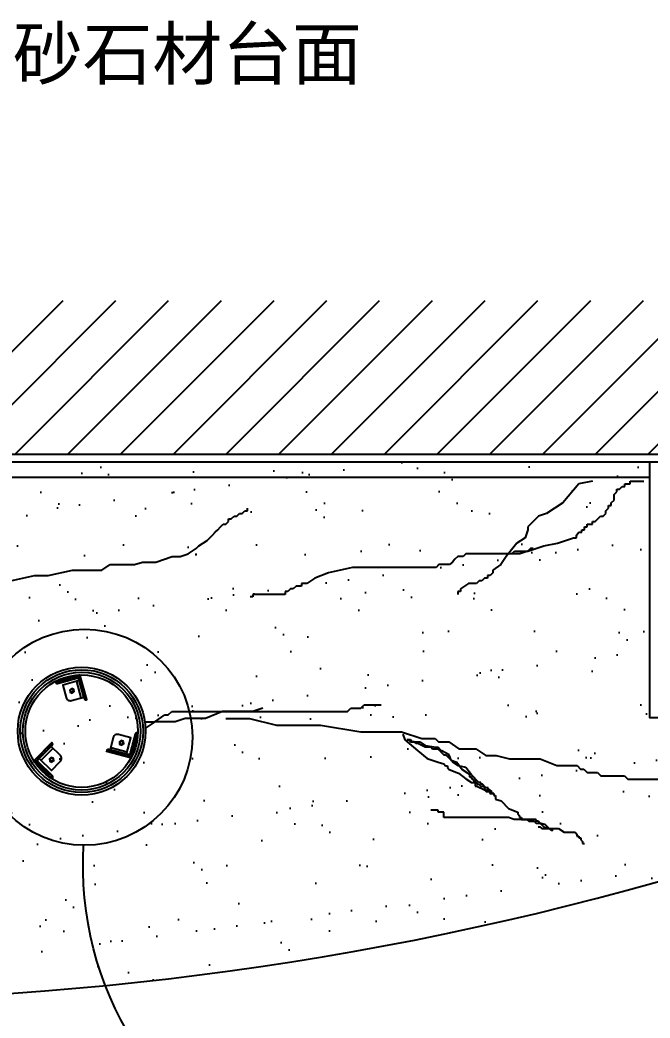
# Model space of a CAD drawing. Extents: x 614 to 5654, y 2367 to 4719.
# Drawn here: x 3269 to 4008, y 3529 to 4699 of the extents above; entities that cross this region are included whole.
import ezdxf

# ---------------------------------------------------------------- set-up
doc = ezdxf.new("R2010")
doc.units = 0
doc.header["$LTSCALE"] = 10
doc.header["$MEASUREMENT"] = 0
for name, color, linetype in [('2', 2, 'CONTINUOUS'), ('3', 3, 'CONTINUOUS'), ('4', 4, 'CONTINUOUS'), ('7', 7, 'CONTINUOUS'), ('BH', 3, 'CONTINUOUS'), ('TEXT', 3, 'CONTINUOUS')]:
    doc.layers.add(name, color=color, linetype=linetype)
doc.styles.add('HZ', font='SIMFANG0.TTF')

# ---------------------------------------------------------------- blocks, each defined once
blk = doc.blocks.new('ST-L30')
at = {"layer": 'BH'}
h = blk.add_hatch(dxfattribs=at)
h.set_pattern_fill('ANSI32', color=256, scale=10, style=0)
h.set_pattern_definition([(45, (0, -12), (-2.65165, 2.65165), []), (45, (1.7678, -12), (-2.65165, 2.65165), [])])
edge = h.paths.add_edge_path()
edge.add_arc((1, 1), 1, 180, 270)
edge.add_line((1, 0), (30, 0))
edge.add_line((30, 0), (30, 0.7))
edge.add_arc((28, 0.7), 2, 0, 90)
edge.add_line((28, 2.7), (4.7, 2.7))
edge.add_arc((4.7, 4.7), 2, 180, 270, ccw=False)
edge.add_line((2.7, 4.7), (2.7, 28))
edge.add_arc((0.7, 28), 2, 0, 90)
edge.add_line((0.7, 30), (0, 30))
edge.add_line((0, 30), (0, 1))
at = {"layer": '4'}
blk.add_lwpolyline([(0, 1, 0.414214), (1, 0), (30, 0), (30, 0.7, 0.414214), (28, 2.7), (4.7, 2.7, -0.414214), (2.7, 4.7), (2.7, 28, 0.414214), (0.7, 30), (0, 30)], format="xyb", close=True, dxfattribs=at)

msp = doc.modelspace()

# ---------------------------------------------------------------- hatches: boundary and pattern name
at = {"layer": 'BH'}
h = msp.add_hatch(dxfattribs=at)
h.set_pattern_fill('ANSI31', color=256, scale=350, style=0)
h.set_pattern_definition([(45, (-191271.33, 16802.864), (-30.935922, 30.935922), [])])
h.paths.add_polyline_path([(1107.4, 4190.6), (4907.4, 4190.6), (4907.4, 4370.6), (1107.4, 4370.6)])
h = msp.add_hatch(dxfattribs=at)
h.set_pattern_fill('AR-SAND', color=256, scale=50, style=0)
h.set_pattern_definition([(37.5, (-190340.18, 16822.65), (-3.149668, 96.34119), [0, -76, 0, -85, 0, -81.25]), (7.5, (-190340.18, 16822.65), (88.488835, 141.1073), [0, -41, 0, -68.5, 0, -26.25]), (327.5, (-190401.68, 16822.65), (155.707093, 0.282953), [0, -25, 0, -90, 0, -117.5]), (317.5, (-190401.68, 16822.65), (150.30633, 43.88378), [0, -12.5, 0, -59, 0, -67.5])])
h.paths.add_polyline_path([(2007.4, 4181.6), (2007.4, 3881.6), (1857.4, 3881.6), (1857.4, 3731.6, 0.157922), (4157.4, 3731.6), (4157.4, 3881.6), (4007.4, 3881.6), (4007.4, 4168.2), (4003.6, 4168.2), (4003.6, 4161.9), (4000.5, 4161.9), (4000.5, 4158.8), (3984.7, 4158.8), (3984.7, 4155.6), (3978.3, 4155.6), (3978.3, 4152.4), (3975.2, 4152.4), (3972, 4149.3), (3968.9, 4149.3), (3968.9, 4146.1), (3965.7, 4143), (3965.7, 4136.7), (3962.5, 4133.5), (3962.5, 4130.3), (3959.4, 4130.3), (3959.4, 4127.2), (3956.2, 4124), (3956.2, 4120.9), (3953.1, 4117.7), (3949.9, 4117.7), (3946.7, 4114.5), (3943.6, 4111.4), (3940.4, 4111.4), (3940.4, 4108.2), (3934.1, 4108.2), (3934.1, 4105.1), (3930.9, 4105.1), (3930.9, 4101.9), (3927.8, 4101.9), (3927.8, 4098.8), (3924.6, 4098.8), (3921.5, 4095.6), (3921.5, 4092.4), (3918.3, 4092.4), (3899.3, 4086.1), (3883.5, 4083), (3864.6, 4076.7), (3855.1, 4073.5), (3845.6, 4073.5), (3848.8, 4076.7), (3864.6, 4076.7), (3883.5, 4083), (3899.3, 4086.1), (3918.3, 4092.4), (3921.5, 4092.4), (3921.5, 4095.6), (3924.6, 4098.8), (3927.8, 4098.8), (3927.8, 4101.9), (3930.9, 4101.9), (3930.9, 4105.1), (3934.1, 4105.1), (3934.1, 4108.2), (3940.4, 4108.2), (3940.4, 4111.4), (3943.6, 4111.4), (3946.7, 4114.5), (3949.9, 4117.7), (3953.1, 4117.7), (3956.2, 4120.9), (3956.2, 4124), (3959.4, 4127.2), (3959.4, 4130.3), (3962.5, 4130.3), (3962.5, 4133.5), (3965.7, 4136.7), (3965.7, 4143), (3968.9, 4146.1), (3968.9, 4149.3), (3972, 4149.3), (3975.2, 4152.4), (3978.3, 4152.4), (3978.3, 4155.6), (3984.7, 4155.6), (3984.7, 4158.8), (4000.5, 4158.8), (4000.5, 4161.9), (4003.6, 4161.9), (4003.6, 4168.2), (4007.4, 4168.2), (4007.4, 4181.6)])

# ---------------------------------------------------------------- linework, layer by layer
at = {"layer": '2', "color": 2}
msp.add_line((1107.4, 4190.6), (4907.4, 4190.6), dxfattribs=at)
at = {"layer": '3'}
for radius in [72, 69, 66]:
    msp.add_circle((3341.4, 3865.7), radius, dxfattribs=at)
at = {"layer": '4'}
msp.add_line((1107.4, 4181.6), (4907.4, 4181.6), dxfattribs=at)
msp.add_lwpolyline([(4007.4, 4181.6), (4007.4, 3881.6), (4207.4, 3881.6), (4207.4, 4181.6)], dxfattribs=at)
msp.add_arc((3007.4, 7281.8), 3731.9, 252.0517, 287.9483, dxfattribs=at)
at = {"layer": '7'}
for p, q in [((2007.4, 4163.6), (4007.4, 4163.6)), ((3340.9, 3904.8), (3335.6, 3924.1)), ((3307.9, 3845.8), (3293.8, 3831.6)), ((3375.5, 3846.7), (3394.9, 3841.6))]:
    msp.add_line(p, q, dxfattribs=at)
for points in [[(3343.8, 3905.6), (3338.5, 3924.9), (3319.3, 3919.6), (3323.2, 3905.1, 0.414214), (3329.4, 3901.6)], [(3374.7, 3843.8), (3394.1, 3838.7), (3399.2, 3858), (3384.6, 3861.8, 0.414214), (3378.5, 3858.3)], [(3305.7, 3847.9), (3291.7, 3833.7), (3305.9, 3819.6), (3316.4, 3830.3, 0.414214), (3316.4, 3837.4)]]:
    msp.add_lwpolyline(points, format="xyb", close=True, dxfattribs=at)
for points in [[(3327.4, 3914.2), (3327.8, 3911.4), (3330.3, 3910.3), (3332.5, 3912), (3332.2, 3914.7), (3329.7, 3915.8)], [(3390.4, 3853.7), (3387.8, 3854.7), (3385.6, 3853.1), (3385.9, 3850.3), (3388.5, 3849.2), (3390.7, 3850.9)], [(3306.5, 3829.4), (3308.7, 3831.1), (3308.4, 3833.8), (3305.8, 3834.9), (3303.6, 3833.3), (3304, 3830.5)]]:
    msp.add_lwpolyline(points, close=True, dxfattribs=at)
for centre, radius in [((3341.4, 3865.7), 75), ((3330, 3913), 1.77), ((3388.1, 3852), 1.77), ((3306.2, 3832.2), 1.77)]:
    msp.add_circle(centre, radius, dxfattribs=at)
at = {"layer": 'BH'}
for p, q in [((3924.6, 4155.6), (3905.7, 4133.5)), ((3940.4, 4158.8), (3924.6, 4155.6)), ((3978.3, 4152.4), (3978.3, 4155.6)), ((3978.3, 4155.6), (3984.7, 4155.6)), ((3984.7, 4155.6), (3984.7, 4158.8)), ((3984.7, 4158.8), (4000.5, 4158.8)), ((3965.7, 4143), (3968.9, 4146.1)), ((3965.7, 4136.7), (3965.7, 4143)), ((3968.9, 4146.1), (3968.9, 4149.3)), ((3968.9, 4149.3), (3972, 4149.3)), ((3972, 4149.3), (3975.2, 4152.4)), ((3975.2, 4152.4), (3978.3, 4152.4)), ((3905.7, 4133.5), (3886.7, 4120.9)), ((3962.5, 4133.5), (3965.7, 4136.7)), ((3962.5, 4130.3), (3962.5, 4133.5)), ((3523.3, 4117.7), (3526.4, 4120.9)), ((3526.4, 4120.9), (3529.6, 4120.9)), ((3529.6, 4120.9), (3532.7, 4124)), ((3532.7, 4124), (3535.9, 4124)), ((3535.9, 4124), (3535.9, 4127.2)), ((3886.7, 4120.9), (3877.2, 4117.7)), ((3953.1, 4117.7), (3956.2, 4120.9)), ((3956.2, 4124), (3959.4, 4127.2)), ((3956.2, 4120.9), (3956.2, 4124)), ((3959.4, 4127.2), (3959.4, 4130.3)), ((3959.4, 4130.3), (3962.5, 4130.3)), ((3504.3, 4105.1), (3507.4, 4108.2)), ((3507.4, 4108.2), (3510.6, 4108.2)), ((3510.6, 4108.2), (3513.8, 4111.4)), ((3513.8, 4111.4), (3513.8, 4114.5)), ((3513.8, 4114.5), (3516.9, 4114.5)), ((3516.9, 4114.5), (3520.1, 4117.7)), ((3520.1, 4117.7), (3523.3, 4117.7)), ((3877.2, 4117.7), (3864.6, 4105.1)), ((3934.1, 4105.1), (3934.1, 4108.2)), ((3934.1, 4108.2), (3940.4, 4108.2)), ((3940.4, 4108.2), (3940.4, 4111.4)), ((3940.4, 4111.4), (3943.6, 4111.4)), ((3943.6, 4111.4), (3946.7, 4114.5)), ((3946.7, 4114.5), (3949.9, 4117.7)), ((3949.9, 4117.7), (3953.1, 4117.7)), ((3491.6, 4092.4), (3494.8, 4095.6)), ((3494.8, 4095.6), (3498, 4098.8)), ((3498, 4098.8), (3501.1, 4101.9)), ((3501.1, 4101.9), (3504.3, 4105.1)), ((3864.6, 4101.9), (3861.4, 4092.4)), ((3864.6, 4105.1), (3864.6, 4101.9)), ((3921.5, 4095.6), (3924.6, 4098.8)), ((3921.5, 4092.4), (3921.5, 4095.6)), ((3924.6, 4098.8), (3927.8, 4098.8)), ((3927.8, 4098.8), (3927.8, 4101.9)), ((3927.8, 4101.9), (3930.9, 4101.9)), ((3930.9, 4101.9), (3930.9, 4105.1)), ((3930.9, 4105.1), (3934.1, 4105.1)), ((3479, 4083), (3488.5, 4089.3)), ((3488.5, 4089.3), (3491.6, 4092.4)), ((3851.9, 4086.1), (3839.3, 4070.3)), ((3861.4, 4092.4), (3851.9, 4086.1)), ((3883.5, 4083), (3899.3, 4086.1)), ((3899.3, 4086.1), (3918.3, 4092.4)), ((3918.3, 4092.4), (3921.5, 4092.4)), ((3456.9, 4070.3), (3466.4, 4073.5)), ((3466.4, 4073.5), (3475.8, 4079.8)), ((3475.8, 4079.8), (3479, 4083)), ((3791.9, 4073.5), (3788.7, 4070.3)), ((3855.1, 4073.5), (3791.9, 4073.5)), ((3845.6, 4073.5), (3848.8, 4076.7)), ((3848.8, 4076.7), (3864.6, 4076.7)), ((3864.6, 4076.7), (3855.1, 4073.5)), ((3864.6, 4076.7), (3883.5, 4083)), ((3867.7, 4079.8), (3864.6, 4076.7)), ((3870.9, 4079.8), (3867.7, 4079.8)), ((3365.2, 4054.5), (3374.7, 4060.9)), ((3374.7, 4060.9), (3403.2, 4060.9)), ((3403.2, 4060.9), (3412.6, 4064)), ((3412.6, 4064), (3428.4, 4064)), ((3428.4, 4064), (3447.4, 4070.3)), ((3447.4, 4070.3), (3456.9, 4070.3)), ((3760.3, 4060.9), (3757.1, 4057.7)), ((3772.9, 4060.9), (3760.3, 4060.9)), ((3776.1, 4064), (3772.9, 4060.9)), ((3779.2, 4067.2), (3776.1, 4064)), ((3782.4, 4070.3), (3779.2, 4067.2)), ((3788.7, 4070.3), (3782.4, 4070.3)), ((3833, 4060.9), (3823.5, 4054.5)), ((3839.3, 4070.3), (3833, 4060.9)), ((3302, 4048.2), (3330.5, 4054.5)), ((3330.5, 4054.5), (3365.2, 4054.5)), ((3630.7, 4051.4), (3614.9, 4045.1)), ((3659.1, 4057.7), (3630.7, 4051.4)), ((3757.1, 4057.7), (3659.1, 4057.7)), ((3823.5, 4051.4), (3820.3, 4048.2)), ((3823.5, 4054.5), (3823.5, 4051.4)), ((3257.8, 4041.9), (3286.2, 4048.2)), ((3286.2, 4048.2), (3302, 4048.2)), ((3605.4, 4038.8), (3599.1, 4038.8)), ((3599.1, 4038.8), (3599.1, 4035.6)), ((3614.9, 4045.1), (3605.4, 4038.8)), ((3795, 4038.8), (3785.6, 4032.4)), ((3804.5, 4038.8), (3795, 4038.8)), ((3807.7, 4041.9), (3804.5, 4038.8)), ((3810.8, 4041.9), (3807.7, 4041.9)), ((3814, 4045.1), (3810.8, 4041.9)), ((3817.2, 4045.1), (3814, 4045.1)), ((3820.3, 4048.2), (3817.2, 4048.2)), ((3817.2, 4048.2), (3817.2, 4045.1)), ((3580.1, 4026.1), (3542.2, 4026.1)), ((3542.2, 4026.1), (3542.2, 4023)), ((3583.3, 4029.3), (3580.1, 4029.3)), ((3580.1, 4029.3), (3580.1, 4026.1)), ((3586.5, 4032.4), (3583.3, 4029.3)), ((3589.6, 4032.4), (3586.5, 4032.4)), ((3592.8, 4035.6), (3589.6, 4032.4)), ((3599.1, 4035.6), (3592.8, 4035.6)), ((3785.6, 4029.3), (3782.4, 4029.3)), ((3782.4, 4029.3), (3782.4, 4026.1)), ((3785.6, 4032.4), (3785.6, 4029.3)), ((3542.2, 4023), (3539.1, 4023)), ((3668.9, 3892.6), (3672.8, 3896.6)), ((3672.8, 3896.6), (3692.6, 3896.6)), ((3443, 3884.7), (3447, 3888.7)), ((3447, 3888.7), (3653, 3888.7)), ((3506.4, 3888.7), (3486.6, 3880.7)), ((3542.1, 3888.7), (3506.4, 3888.7)), ((3554, 3892.6), (3542.1, 3888.7)), ((3653, 3888.7), (3657, 3892.6)), ((3657, 3892.6), (3668.9, 3892.6)), ((3415.3, 3876.8), (3427.2, 3876.8)), ((3427.2, 3876.8), (3415.3, 3868.9)), ((3427.2, 3876.8), (3439, 3884.7)), ((3450.9, 3876.8), (3427.2, 3876.8)), ((3439, 3884.7), (3443, 3884.7)), ((3462.8, 3880.7), (3450.9, 3876.8)), ((3486.6, 3880.7), (3462.8, 3880.7)), ((3510.4, 3880.7), (3538.1, 3880.7)), ((3538.1, 3880.7), (3569.8, 3872.8)), ((3569.8, 3872.8), (3621.3, 3872.8)), ((3621.3, 3872.8), (3668.9, 3864.9)), ((3668.9, 3864.9), (3716.4, 3864.9)), ((3716.4, 3864.9), (3740.2, 3857)), ((3718.2, 3862), (3720.4, 3855.5)), ((3720.4, 3855.5), (3735.6, 3842.5)), ((3726.9, 3855.5), (3722.6, 3855.5)), ((3722.6, 3855.5), (3724.7, 3855.5)), ((3724.7, 3855.5), (3726.9, 3853.3)), ((3729.1, 3853.3), (3726.9, 3855.5)), ((3726.9, 3853.3), (3737.8, 3853.3)), ((3731.3, 3853.3), (3729.1, 3853.3)), ((3733.4, 3851.2), (3731.3, 3853.3)), ((3735.6, 3851.2), (3733.4, 3851.2)), ((3744.3, 3846.8), (3735.6, 3851.2)), ((3737.8, 3853.3), (3744.3, 3849)), ((3740.2, 3857), (3756, 3857)), ((3756, 3857), (3760, 3853)), ((3760, 3853), (3771.9, 3853)), ((3771.9, 3853), (3783.8, 3845.1)), ((3735.6, 3842.5), (3746.4, 3833.8)), ((3744.3, 3849), (3757.3, 3846.8)), ((3750.8, 3846.8), (3744.3, 3846.8)), ((3753, 3844.7), (3750.8, 3846.8)), ((3759.5, 3844.7), (3753, 3844.7)), ((3757.3, 3846.8), (3759.5, 3846.8)), ((3759.5, 3846.8), (3761.6, 3844.7)), ((3761.6, 3842.5), (3759.5, 3844.7)), ((3761.6, 3844.7), (3761.6, 3842.5)), ((3763.8, 3842.5), (3761.6, 3842.5)), ((3761.6, 3842.5), (3763.8, 3840.3)), ((3772.5, 3838.1), (3763.8, 3842.5)), ((3763.8, 3840.3), (3766, 3838.1)), ((3766, 3838.1), (3768.2, 3838.1)), ((3768.2, 3838.1), (3770.3, 3836)), ((3774.7, 3831.6), (3772.5, 3838.1)), ((3783.8, 3845.1), (3803.6, 3845.1)), ((3803.6, 3845.1), (3815.5, 3837.2)), ((3746.4, 3833.8), (3759.5, 3829.5)), ((3759.5, 3829.5), (3766, 3827.3)), ((3766, 3827.3), (3768.2, 3825.1)), ((3770.3, 3836), (3774.7, 3831.6)), ((3776.8, 3829.5), (3774.7, 3831.6)), ((3774.7, 3831.6), (3781.2, 3829.5)), ((3783.3, 3825.1), (3776.8, 3829.5)), ((3781.2, 3829.5), (3787.7, 3820.8)), ((3815.5, 3837.2), (3827.4, 3837.2)), ((3827.4, 3837.2), (3843.2, 3833.2)), ((3843.2, 3833.2), (3878.9, 3833.2)), ((3878.9, 3833.2), (3898.7, 3825.3)), ((3768.2, 3825.1), (3770.3, 3825.1)), ((3770.3, 3825.1), (3770.3, 3823)), ((3770.3, 3823), (3772.5, 3820.8)), ((3772.5, 3820.8), (3783.3, 3816.5)), ((3792, 3823), (3783.3, 3825.1)), ((3783.3, 3816.5), (3792, 3809.9)), ((3787.7, 3820.8), (3794.2, 3816.5)), ((3798.5, 3814.3), (3792, 3823)), ((3794.2, 3816.5), (3796.4, 3814.3)), ((3898.7, 3825.3), (3922.4, 3825.3)), ((3922.4, 3825.3), (3926.4, 3821.3)), ((3926.4, 3821.3), (3930.4, 3821.3)), ((3930.4, 3821.3), (3934.3, 3817.4)), ((3934.3, 3817.4), (3946.2, 3817.4)), ((3946.2, 3817.4), (3950.2, 3813.4)), ((3792, 3809.9), (3798.5, 3805.6)), ((3796.4, 3814.3), (3796.4, 3812.1)), ((3796.4, 3812.1), (3798.5, 3812.1)), ((3807.2, 3805.6), (3798.5, 3814.3)), ((3798.5, 3812.1), (3798.5, 3809.9)), ((3798.5, 3809.9), (3800.7, 3809.9)), ((3798.5, 3805.6), (3805, 3805.6)), ((3800.7, 3809.9), (3800.7, 3807.8)), ((3800.7, 3807.8), (3802.9, 3807.8)), ((3802.9, 3807.8), (3802.9, 3801.3)), ((3805, 3805.6), (3805, 3803.4)), ((3805, 3803.4), (3807.2, 3803.4)), ((3809.4, 3805.6), (3807.2, 3805.6)), ((3807.2, 3803.4), (3809.4, 3801.3)), ((3809.4, 3803.4), (3809.4, 3805.6)), ((3811.6, 3803.4), (3809.4, 3803.4)), ((3813.7, 3801.3), (3811.6, 3803.4)), ((3950.2, 3813.4), (3977.9, 3813.4)), ((3977.9, 3813.4), (3981.9, 3809.5)), ((3981.9, 3809.5), (4017.5, 3809.5)), ((3802.9, 3801.3), (3805, 3801.3)), ((3805, 3801.3), (3813.7, 3796.9)), ((3809.4, 3801.3), (3813.7, 3801.3)), ((3813.7, 3801.3), (3813.7, 3796.9)), ((3813.7, 3799.1), (3813.7, 3801.3)), ((3818.1, 3799.1), (3813.7, 3799.1)), ((3813.7, 3796.9), (3815.9, 3794.8)), ((3813.7, 3796.9), (3815.9, 3796.9)), ((3815.9, 3796.9), (3818.1, 3794.8)), ((3815.9, 3794.8), (3820.2, 3794.8)), ((3818.1, 3796.9), (3818.1, 3799.1)), ((3820.2, 3796.9), (3818.1, 3796.9)), ((3818.1, 3794.8), (3820.2, 3794.8)), ((3822.4, 3794.8), (3820.2, 3796.9)), ((3820.2, 3794.8), (3822.4, 3792.6)), ((3820.2, 3794.8), (3820.2, 3792.6)), ((3820.2, 3792.6), (3824.6, 3792.6)), ((3822.4, 3792.6), (3822.4, 3794.8)), ((3822.4, 3792.6), (3824.6, 3792.6)), ((3824.6, 3792.6), (3822.4, 3792.6)), ((3824.6, 3792.6), (3824.6, 3790.4)), ((3824.6, 3790.4), (3826.8, 3790.4)), ((3826.8, 3790.4), (3826.8, 3786.1)), ((3826.8, 3786.1), (3833.3, 3783.9)), ((3833.3, 3783.9), (3841.9, 3775.2)), ((3759.5, 3773.1), (3750.8, 3773.1)), ((3759.5, 3770.9), (3759.5, 3773.1)), ((3766, 3770.9), (3759.5, 3770.9)), ((3766, 3764.4), (3766, 3770.9)), ((3841.9, 3775.2), (3852.8, 3770.9)), ((3852.8, 3770.9), (3852.8, 3768.7)), ((3852.8, 3768.7), (3855, 3766.6)), ((3841.9, 3764.4), (3766, 3764.4)), ((3848.5, 3762.2), (3841.9, 3764.4)), ((3874.5, 3762.2), (3848.5, 3762.2)), ((3855, 3766.6), (3855, 3764.4)), ((3855, 3764.4), (3857.1, 3764.4)), ((3857.1, 3764.4), (3857.1, 3762.2)), ((3857.1, 3762.2), (3863.6, 3762.2)), ((3863.6, 3762.2), (3865.8, 3760.1)), ((3865.8, 3760.1), (3872.3, 3760.1)), ((3872.3, 3760.1), (3874.5, 3757.9)), ((3874.5, 3760.1), (3874.5, 3762.2)), ((3876.7, 3760.1), (3874.5, 3760.1)), ((3874.5, 3757.9), (3878.8, 3757.9)), ((3878.8, 3757.9), (3876.7, 3760.1)), ((3878.8, 3757.9), (3881, 3755.7)), ((3885.4, 3755.7), (3878.8, 3757.9)), ((3876.7, 3753.6), (3878.8, 3753.6)), ((3878.8, 3753.6), (3881, 3751.4)), ((3881, 3755.7), (3883.2, 3753.6)), ((3881, 3751.4), (3900.5, 3751.4)), ((3883.2, 3753.6), (3889.7, 3751.4)), ((3889.7, 3751.4), (3885.4, 3755.7)), ((3889.7, 3751.4), (3891.9, 3751.4)), ((3891.9, 3749.2), (3889.7, 3751.4)), ((3891.9, 3751.4), (3894, 3749.2)), ((3894, 3749.2), (3891.9, 3749.2)), ((3900.5, 3751.4), (3907.1, 3747.1)), ((3907.1, 3747.1), (3920.1, 3747.1)), ((3920.1, 3747.1), (3922.2, 3744.9)), ((3922.2, 3744.9), (3922.2, 3742.7)), ((3922.2, 3742.7), (3924.4, 3742.7)), ((3924.4, 3742.7), (3924.4, 3740.5)), ((3924.4, 3740.5), (3926.6, 3740.5)), ((3926.6, 3740.5), (3926.6, 3738.4)), ((3926.6, 3738.4), (3928.8, 3736.2)), ((3928.8, 3736.2), (3928.8, 3734)), ((3928.8, 3734), (3930.9, 3734))]:
    msp.add_line(p, q, dxfattribs=at)
at = {"layer": 'TEXT'}
msp.add_lwpolyline([(3954.7, 2940.4, 0.233255), (3584.3, 3347.9, -0.321218), (3343.7, 3731.9, -0.216896)], format="xyb", dxfattribs=at)
msp.add_circle((3344.7, 3858.6), 126.7, dxfattribs=at)

# ---------------------------------------------------------------- block references
at = {"layer": '7'}
for p, rotation in [((3339.4, 3931.7), 195.3299489144007), ((3399.6, 3834.5), 75.32994891440062), ((3285.3, 3831), 315.3299489144007)]:
    msp.add_blockref('ST-L30', p, dxfattribs=dict(at, rotation=rotation))

# ---------------------------------------------------------------- texts
at = {"layer": 'TEXT', "style": 'HZ'}
msp.add_text('黑金砂石材台面', height=60, dxfattribs=at).set_placement((3097.1, 4630))

doc.saveas('drawing.dxf')
